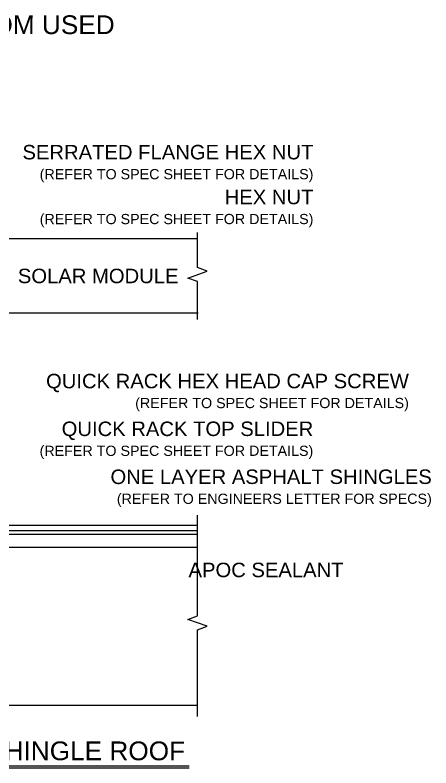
# Model space of a CAD drawing. Header units: feet. Extents: x 1527 to 2118, y 2730 to 2935.
# Drawn here: x 2007.3 to 2117.6, y 2735.1 to 2935 of the extents above; entities that cross this region are included whole.
import ezdxf

# ---------------------------------------------------------------- set-up
doc = ezdxf.new("R2010")
doc.units = ezdxf.units.FT
doc.header["$MEASUREMENT"] = 0
doc.styles.add('TITLE BBLOCK TEXT', font='ARIALUNI.TTF')

msp = doc.modelspace()

# ---------------------------------------------------------------- linework, layer by layer
at = {"color": 6}
for p, q in [((1963.33, 2875.71), (2055.69, 2875.71)), ((1963.33, 2855.91), (2055.88, 2855.91)), ((1929.43, 2799.61), (2055.69, 2799.61)), ((1848.32, 2797.23), (2055.69, 2797.23)), ((1848.32, 2793.73), (2055.69, 2793.73)), ((1848.32, 2735.73), (2053.51, 2735.73))]:
    msp.add_line(p, q, dxfattribs=at)
at = {"color": 1}
for p, q in [((1848.32, 2798.16), (2055.69, 2798.16)), ((1848.32, 2751.83), (2055.69, 2751.83))]:
    msp.add_line(p, q, dxfattribs=at)
at = {"color": 251, "linetype": 'Continuous'}
msp.add_line((1859.45, 2735.14), (2053.51, 2735.14), dxfattribs=at)
at = {"color": 7, "linetype": 'Continuous', "flags": 128}
for points in [[(2055.69, 2854.2), (2055.69, 2864.25), (2053.15, 2865.18), (2058.22, 2867.02), (2055.69, 2867.94), (2055.69, 2877.31)], [(2055.69, 2748.75), (2055.69, 2771.81), (2058.22, 2772.74), (2053.15, 2774.58), (2055.69, 2775.51), (2055.69, 2802.24)]]:
    msp.add_lwpolyline(points, dxfattribs=at)

# ---------------------------------------------------------------- texts
at = {"color": 2, "insert": (1983.11, 2934.92), "char_height": 4.9766, "width": 198.2811, "attachment_point": 1, "rotation": 359.9886, "style": 'TITLE BBLOCK TEXT'}
msp.add_mtext('SELDOM USED', dxfattribs=at)
at = {"color": 7, "style": 'TITLE BBLOCK TEXT'}
for s, insert, char_height, width, attachment_point, rotation in [('\\A1;\\pt561.61;SERRATED FLANGE HEX NUT\\P{\\H0.7063x;(REFER TO SPEC SHEET FOR DETAILS)}', (2086.44, 2900.53), 3.8408, 78.3717, 3, 0.0114), ('\\A1;\\pt561.61;HEX NUT\\P{\\H0.7063x;(REFER TO SPEC SHEET FOR DETAILS)}', (2086.44, 2888.61), 3.8408, 78.3717, 3, 0.0114), ('\\A1;\\pt561.61;SOLAR MODULE', (2008.01, 2867.66), 3.8408, 97.036, 1, 359.9886), ('\\A1;\\pt561.61;QUICK RACK HEX HEAD CAP SCREW\\P{\\H0.7063x;(REFER TO SPEC SHEET FOR DETAILS)}', (2111.78, 2839.77), 3.8408, 103.7572, 3, 0.0114), ('\\A1;\\pt561.61;QUICK RACK TOP SLIDER\\P{\\H0.7063x;(REFER TO SPEC SHEET FOR DETAILS)}', (2086.41, 2827.09), 3.8408, 78.3717, 3, 0.0114), ('\\A1;\\pt561.61;ONE LAYER ASPHALT SHINGLES\\P{\\H0.7063x;(REFER TO ENGINEERS LETTER FOR SPECS)}', (2117.86, 2814.36), 3.8408, 109.9897, 3, 0.0114), ('\\A1;\\pt561.61;APOC SEALANT ', (2094.44, 2789.62), 3.8408, 86.7374, 3, 0.0114), ('PV MODULE ATTACHMENT ON ASPHALT SHINGLE ROOF', (1861.58, 2742.19), 4.9766, 191.6609, 1, 359.9886)]:
    msp.add_mtext(s, dxfattribs=dict(at, insert=insert, char_height=char_height, width=width, attachment_point=attachment_point, rotation=rotation))

doc.saveas('drawing.dxf')
